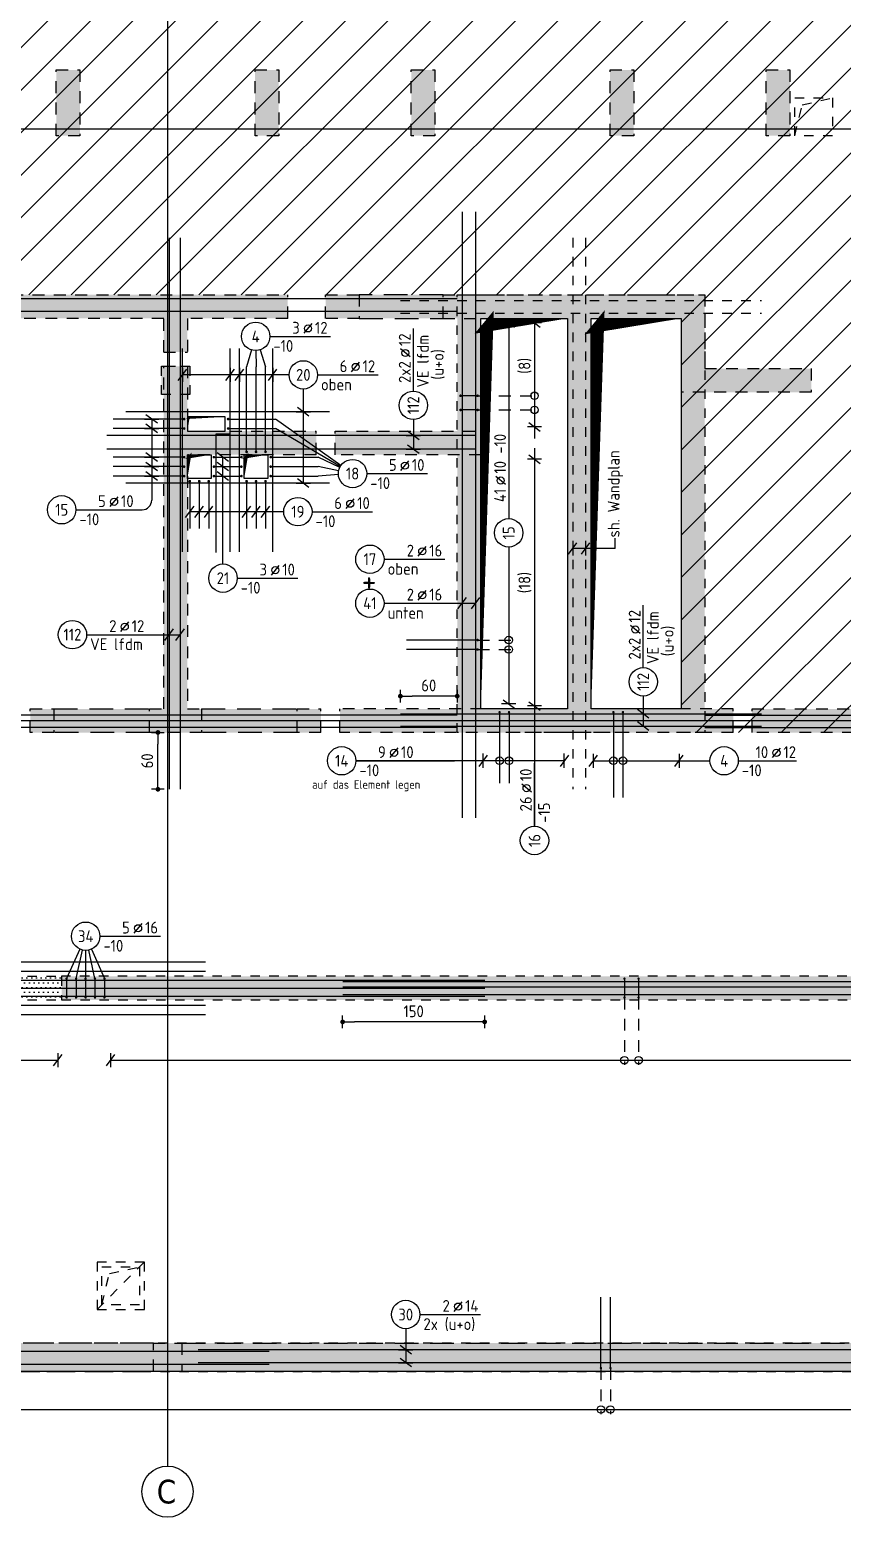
# Model space of a CAD drawing. Extents: x -10 to 86.8, y -11.5 to 55.
# Drawn here: x 13.1 to 21.68, y 16.6 to 32.31 of the extents above; entities that cross this region are included whole.
import ezdxf
from ezdxf.enums import TextEntityAlignment as Align

# ---------------------------------------------------------------- set-up
doc = ezdxf.new("R2010")
doc.units = 0
doc.header["$LTSCALE"] = 0.5
for name, pattern in [('AUSGEZOGEN', [1000.01, 1000, 0.01]), ('DOT', [0.175, 0.05, -0.125]), ('HIDDEN2', [0.187, 0.125, -0.062]), ('PUNKT', [0.175, 0.05, -0.125]), ('STRICHLINIE', [0.75, 0.5, -0.25]), ('VERDECKT', [0.375, 0.25, -0.125])]:
    doc.linetypes.add(name, pattern=pattern)
for name, color, linetype in [('ACHSEN', 7, 'Continuous'), ('BETON', 7, 'Continuous'), ('Brüstung DG', 7, 'Continuous'), ('DD', 7, 'Continuous'), ('DG', 7, 'Continuous'), ('DRUEBER', 7, 'Continuous'), ('grau_dunkel', 7, 'Continuous'), ('grau_hell', 7, 'Continuous'), ('grau_mittel', 7, 'Continuous'), ('HILFE', 7, 'Continuous'), ('MASSE', 7, 'Continuous'), ('RND', 7, 'Continuous'), ('SCHATTEN', 7, 'Continuous'), ('SFP_Achsen', 7, 'Continuous'), ('TEXT', 7, 'Continuous'), ('VERDECKT', 7, 'Continuous'), ('VERDECKT2', 7, 'Continuous')]:
    doc.layers.add(name, color=color, linetype=linetype)
doc.styles.add('helv', font='tahoma.ttf')
doc.styles.add('txt', font='isocp.shx')
doc.dimstyles.new('DOT_I', dxfattribs={"dimscale": 0.5, "dimtxt": 0.25, "dimasz": 0.25, "dimexe": 0.1, "dimexo": 0.3, "dimgap": 0.1, "dimtad": 1, "dimdec": 3, "dimzin": 3, "dimtxsty": 'txt', "dimblk": 'DOT', "dimblk1": 'DOT', "dimblk2": 'DOT', "dimsah": 1, "dimcen": 0.1, "dimse1": 1, "dimse2": 1, "dimazin": 0, "dimtfac": 1, "dimtdec": 4, "dimtix": 1, "dimtmove": 2, "dimatfit": 3, "dimfxl": 0, "dimtvp": 1, "dimtolj": 1, "dimtzin": 0, "dimarcsym": 0})
pattern_1 = [(0, (-74.13047, 79.29311), (0.025, 0.05), [0, -0.05])]

# ---------------------------------------------------------------- blocks, each defined once
blk = doc.blocks.new('lei_gre')
at = {"layer": 'RND', "color": 7, "linetype": 'Continuous'}
for p, q in [((-0.09, -0.12), (0.09, 0.12)), ((0, 0.15), (0, -0.15))]:
    blk.add_line(p, q, dxfattribs=at)
blk = doc.blocks.new('RND_LEI')
at = {"layer": 'RND', "color": 7, "linetype": 'Continuous'}
blk.add_line((1.022, 0.066), (1.19, 0.27), dxfattribs=at)
for centre, radius in [((0, 0), 0.3), ((1.106, 0.168), 0.075)]:
    blk.add_circle(centre, radius, dxfattribs=at)
at = {"layer": 'RND', "color": 7, "linetype": 'Continuous', "style": 'txt'}
blk.add_attdef('POSL', text='', height=0.25, dxfattribs=at).set_placement((0, 0), align=Align.MIDDLE)
blk.add_attdef('ANZ', text='', height=0.25, dxfattribs=at).set_placement((0.931, 0.057), align=Align.RIGHT)
for tag, p in [('DUM', (1.253, 0.057)), ('ABSTD', (1.674, 0.057)), ('POSTXT', (0.374, -0.327))]:
    blk.add_attdef(tag, p, '', height=0.25, dxfattribs=at)
blk = doc.blocks.new('DOT')
at = {"layer": 'MASSE', "color": 7, "linetype": 'Continuous'}
for p, q in [((0, 0), (-1, 0)), ((0, 0.54), (0, -0.54))]:
    blk.add_line(p, q, dxfattribs=at)
at = {"layer": 'MASSE', "color": 7, "linetype": 'Continuous', "const_width": 0.2}
blk.add_lwpolyline([(-0.1, 0, 1), (0.1, 0, 1)], format="xyb", close=True, dxfattribs=at)
blk = doc.blocks.new('*D40')
at = {"layer": 'Defpoints', "color": 0, "linetype": 'AUSGEZOGEN', "transparency": 16777216}
for p in [(16.404, 21.829), (16.404, 21.829), (17.904, 21.829)]:
    blk.add_point(p, dxfattribs=at)
at = {"layer": 'MASSE', "color": 0, "linetype": 'AUSGEZOGEN', "lineweight": -2, "transparency": 16777216}
blk.add_line((17.779, 21.829), (16.529, 21.829), dxfattribs=at)
at = {"layer": 'MASSE', "color": 0, "linetype": 'AUSGEZOGEN', "lineweight": -2, "transparency": 16777216, "xscale": 0.125, "yscale": 0.125, "zscale": 0.125, "rotation": 180}
blk.add_blockref('DOT', (16.404, 21.829), dxfattribs=at)
at = {"layer": 'MASSE', "color": 0, "linetype": 'AUSGEZOGEN', "lineweight": -2, "transparency": 16777216, "xscale": 0.125, "yscale": 0.125, "zscale": 0.125}
blk.add_blockref('DOT', (17.904, 21.829), dxfattribs=at)
at = {"layer": 'MASSE', "color": 0, "linetype": 'AUSGEZOGEN', "transparency": 16777216, "insert": (17.154, 21.941), "char_height": 0.125, "attachment_point": 5, "style": 'txt'}
blk.add_mtext('\\A1;150', dxfattribs=at)
blk = doc.blocks.new('*D52')
at = {"layer": 'Defpoints', "color": 0, "linetype": 'AUSGEZOGEN', "transparency": 16777216}
for p in [(17.014, 25.271), (17.014, 25.271), (17.614, 25.271)]:
    blk.add_point(p, dxfattribs=at)
at = {"layer": 'MASSE', "color": 0, "linetype": 'AUSGEZOGEN', "lineweight": -2, "transparency": 16777216}
blk.add_line((17.489, 25.271), (17.139, 25.271), dxfattribs=at)
at = {"layer": 'MASSE', "color": 0, "linetype": 'AUSGEZOGEN', "lineweight": -2, "transparency": 16777216, "xscale": 0.125, "yscale": 0.125, "zscale": 0.125, "rotation": 180}
blk.add_blockref('DOT', (17.014, 25.271), dxfattribs=at)
at = {"layer": 'MASSE', "color": 0, "linetype": 'AUSGEZOGEN', "lineweight": -2, "transparency": 16777216, "xscale": 0.125, "yscale": 0.125, "zscale": 0.125}
blk.add_blockref('DOT', (17.614, 25.271), dxfattribs=at)
at = {"layer": 'MASSE', "color": 0, "linetype": 'AUSGEZOGEN', "transparency": 16777216, "insert": (17.314, 25.384), "char_height": 0.125, "attachment_point": 5, "style": 'txt'}
blk.add_mtext('\\A1;60', dxfattribs=at)
blk = doc.blocks.new('*D66')
at = {"layer": 'Defpoints', "color": 0, "linetype": 'AUSGEZOGEN', "transparency": 16777216}
for p in [(14.453, 24.887), (14.453, 24.887), (14.453, 24.287)]:
    blk.add_point(p, dxfattribs=at)
at = {"layer": 'MASSE', "color": 0, "linetype": 'AUSGEZOGEN', "lineweight": -2, "transparency": 16777216}
blk.add_line((14.453, 24.412), (14.453, 24.762), dxfattribs=at)
at = {"layer": 'MASSE', "color": 0, "linetype": 'AUSGEZOGEN', "lineweight": -2, "transparency": 16777216, "xscale": 0.125, "yscale": 0.125, "zscale": 0.125}
for p, rotation in [((14.453, 24.887), 90), ((14.453, 24.287), 270)]:
    blk.add_blockref('DOT', p, dxfattribs=dict(at, rotation=rotation))
at = {"layer": 'MASSE', "color": 0, "linetype": 'AUSGEZOGEN', "transparency": 16777216, "insert": (14.34, 24.587), "char_height": 0.125, "attachment_point": 5, "rotation": 90, "style": 'txt'}
blk.add_mtext('\\A1;60', dxfattribs=at)

msp = doc.modelspace()

# ---------------------------------------------------------------- hatches: boundary and pattern name
at = {"layer": 'Brüstung DG', "linetype": 'DOT'}
h = msp.add_hatch(dxfattribs=at)
h.set_pattern_fill('DOTS', color=102, scale=0.8, double=1)
h.set_pattern_definition(pattern_1)
h.paths.add_polyline_path([(35.1045, 39.3866), (35.1045, 39.0866), (43.1545, 39.0866), (43.1545, 18.4366), (4.6895, 18.4366), (4.6895, 22.0616), (4.4795, 22.0616), (4.4795, 18.1366), (43.4545, 18.1366), (43.4545, 39.3866)])
h.paths.add_polyline_path([(12.2545, 39.0866), (12.2545, 39.3866), (4.5295, 39.3866), (4.5295, 38.4216), (4.6895, 38.4216), (4.6895, 39.0866)], flags=17)
h = msp.add_hatch(dxfattribs=at)
h.set_pattern_fill('DOTS', color=102, scale=0.8, double=1)
h.set_pattern_definition(pattern_1)
h.paths.add_polyline_path([(13.4345, 22.3116), (10.6745, 22.3116), (10.6745, 22.0616), (13.4345, 22.0616)])
at = {"layer": 'DG', "linetype": 'AUSGEZOGEN'}
h = msp.add_hatch(dxfattribs=at)
h.set_pattern_fill('DOTS', scale=0.8, double=1)
h.set_pattern_definition(pattern_1)
h.paths.add_polyline_path([(13.4345, 22.3116), (13.4345, 22.0616), (37.3295, 22.0616), (37.3295, 22.3116)])
h.paths.add_polyline_path([(34.2295, 25.1366), (34.2295, 27.1116), (36.9295, 27.1116), (36.9295, 26.6466), (37.1795, 26.6466), (37.1795, 27.3616), (33.9795, 27.3616), (33.9795, 24.8866), (37.1795, 24.8866), (37.1795, 25.5966), (36.9295, 25.5966), (36.9295, 25.1366)])
h.paths.add_polyline_path([(31.0795, 28.7566), (31.0795, 28.4566), (31.3795, 28.4566), (31.3795, 28.7566)])
h.paths.add_polyline_path([(26.7795, 28.7566), (26.4795, 28.7566), (26.4795, 28.4566), (26.7795, 28.4566)])
h.paths.add_polyline_path([(23.0295, 28.7566), (22.7295, 28.7566), (22.7295, 28.4566), (23.0295, 28.4566)])
h.paths.add_polyline_path([(14.7895, 28.4566), (14.7895, 28.7566), (14.4895, 28.7566), (14.4895, 28.4566)])
h.paths.add_polyline_path([(39.4295, 35.4616), (39.4295, 22.3116), (39.2795, 22.3116), (39.2795, 22.0616), (39.6795, 22.0616), (39.6795, 35.4616)])
h.paths.add_polyline_path([(4.6895, 32.3116), (4.4795, 32.3116), (4.4795, 22.0616), (10.6745, 22.0616), (10.6745, 22.3116), (4.6895, 22.3116), (4.6895, 30.1366), (6.5545, 30.1366), (6.5545, 29.8866), (4.6895, 29.8866)])
h.paths.add_polyline_path([(12.2545, 35.2116), (12.2545, 35.4616), (12.2045, 35.4616), (12.2045, 35.2116)])
h.paths.add_polyline_path([(35.1045, 35.4616), (35.1045, 35.2116), (35.8545, 35.2116), (35.8545, 35.4616)])
h = msp.add_hatch(dxfattribs=at)
h.set_pattern_fill('DOTS', scale=0.8, double=1)
h.set_pattern_definition([(0, (-74.13047, 79.29311), (0.025, 0.05), [0, -0.05])])
h.paths.add_polyline_path([(17.6145, 29.5116), (17.6145, 24.8866), (20.2295, 24.8866), (20.2295, 29.5116)])
h.paths.add_polyline_path([(18.7795, 29.2616), (17.8645, 29.2616), (17.8645, 25.1366), (18.7795, 25.1366)], flags=16)
h.paths.add_polyline_path([(19.9795, 29.2616), (19.0295, 29.2616), (19.0295, 25.1366), (19.9795, 25.1366)], flags=16)
at = {"layer": 'grau_hell', "linetype": 'AUSGEZOGEN'}
h = msp.add_hatch(dxfattribs=at)
h.set_pattern_fill('ANSI31', color=9, scale=0.1, style=0, double=1)
h.set_pattern_definition([(45, (0, -25.33528), (-0.2245064, 0.2245064), [])])
h.paths.add_polyline_path([(37.1795, 31.3866), (37.1795, 39.3866), (35.1045, 39.3866), (35.1045, 32.9208), (12.2545, 32.9208), (12.2545, 39.3866), (8.1795, 39.3866), (8.1795, 31.1366), (10.9295, 31.1366), (10.9295, 29.5116), (19.9795, 29.5116), (19.9795, 24.8866), (34.2295, 24.8866), (34.2295, 27.1116), (37.1795, 27.1116)])
at = {"layer": 'grau_mittel'}
h = msp.add_hatch(color=61, dxfattribs=at)
h.paths.add_polyline_path([(43.4545, 39.3866), (36.9295, 39.3866), (36.9295, 31.1366), (37.9945, 31.1366), (37.9945, 31.3866), (37.1795, 31.3866), (37.1795, 39.0866), (39.4295, 39.0866), (39.4295, 31.3866), (39.2795, 31.3866), (39.2795, 31.1366), (39.6795, 31.1366), (39.6795, 39.0866), (43.1545, 39.0866), (43.1545, 34.0716), (43.4545, 34.0716)])
h.paths.add_polyline_path([(43.4545, 34.0716), (43.1545, 34.0716), (43.1545, 32.2016), (43.4545, 32.2016)], flags=17)
h.paths.add_polyline_path([(43.4545, 32.2016), (43.1545, 32.2016), (43.1545, 31.1366), (43.4545, 31.1366)])
h.paths.add_polyline_path([(43.1545, 31.1366), (43.1545, 31.3866), (39.6795, 31.3866), (39.6795, 31.1366)])
h.paths.add_polyline_path([(39.2795, 31.1366), (39.2795, 31.3866), (38.3945, 31.3866), (38.3945, 31.1366)], flags=17)
h.paths.add_polyline_path([(38.3945, 31.3866), (38.1945, 31.3866), (38.1945, 31.1366), (38.3945, 31.1366)], flags=17)
h.paths.add_polyline_path([(43.4545, 31.1366), (43.1545, 31.1366), (43.1545, 25.1616), (43.4545, 25.1616)])
h.paths.add_polyline_path([(43.1545, 24.8616), (43.4545, 24.8616), (43.4545, 25.1616), (43.1545, 25.1616)])
h.paths.add_polyline_path([(43.1545, 20.6366), (43.4545, 20.6366), (43.4545, 24.8616), (43.1545, 24.8616)])
h.paths.add_polyline_path([(43.4545, 20.6366), (43.1545, 20.6366), (43.1545, 18.4366), (42.9045, 18.4366), (42.9045, 18.1366), (43.4545, 18.1366)])
h.paths.add_polyline_path([(37.2045, 18.4366), (37.2045, 18.1366), (42.9045, 18.1366), (42.9045, 18.4366)])
h.paths.add_polyline_path([(36.9045, 18.4366), (36.9045, 18.1366), (37.2045, 18.1366), (37.2045, 18.4366)])
h.paths.add_polyline_path([(29.7045, 18.4366), (29.7045, 18.1366), (36.9045, 18.1366), (36.9045, 18.4366)])
h.paths.add_polyline_path([(29.4045, 18.4366), (29.4045, 18.1366), (29.7045, 18.1366), (29.7045, 18.4366)])
h.paths.add_polyline_path([(22.2045, 18.4366), (22.2045, 18.1366), (29.4045, 18.1366), (29.4045, 18.4366)])
h.paths.add_polyline_path([(21.9045, 18.1366), (22.2045, 18.1366), (22.2045, 18.4366), (21.9045, 18.4366)])
h.paths.add_polyline_path([(14.7045, 18.4366), (14.7045, 18.1366), (21.9045, 18.1366), (21.9045, 18.4366)])
h.paths.add_polyline_path([(14.7045, 18.4366), (14.4045, 18.4366), (14.4045, 18.1366), (14.7045, 18.1366)])
h.paths.add_polyline_path([(8.4545, 18.4366), (8.4545, 18.1366), (14.4045, 18.1366), (14.4045, 18.4366)])
h.paths.add_polyline_path([(8.1545, 18.4366), (8.1545, 18.1366), (8.4545, 18.1366), (8.4545, 18.4366)])
h.paths.add_polyline_path([(5.0545, 18.4366), (5.0545, 18.1366), (8.1545, 18.1366), (8.1545, 18.4366)])
h.paths.add_polyline_path([(4.6895, 18.4366), (4.6895, 25.2315), (4.0245, 25.2315), (4.0245, 24.9315), (4.4795, 24.9315), (4.4795, 18.1366), (5.0545, 18.1366), (5.0545, 18.4366)])
h.paths.add_polyline_path([(4.7545, 27.2815), (4.6895, 27.2815), (4.4045, 27.2815), (4.4045, 25.2315), (4.6895, 25.2315), (4.7545, 25.2315)])
h.paths.add_polyline_path([(4.6895, 39.0866), (8.1795, 39.0866), (8.1795, 31.1366), (8.5795, 31.1366), (8.5795, 31.3866), (8.4295, 31.3866), (8.4295, 39.0866), (10.6795, 39.0866), (10.6795, 31.3866), (9.9145, 31.3866), (9.9145, 31.1366), (10.9295, 31.1366), (10.9295, 39.3866), (4.5295, 39.3866), (4.5295, 32.3116), (4.4795, 32.3116), (4.4795, 27.5815), (4.0245, 27.5815), (4.0245, 27.2815), (4.6895, 27.2815)])
h.paths.add_polyline_path([(4.7545, 31.3866), (4.7545, 31.1366), (8.1795, 31.1366), (8.1795, 31.3866)], flags=17)
h.paths.add_polyline_path([(8.5795, 31.3866), (8.5795, 31.1366), (9.4645, 31.1366), (9.4645, 31.3866)], flags=17)
h.paths.add_polyline_path([(9.4645, 31.3866), (9.4645, 31.1366), (9.7145, 31.1366), (9.7145, 31.3866)], flags=17)
h.paths.add_polyline_path([(10.9295, 31.1366), (10.6795, 31.1366), (10.6795, 29.5116), (10.9295, 29.5116)], flags=17)
h.paths.add_polyline_path([(8.1795, 29.5116), (8.1795, 24.8866), (8.5795, 24.8866), (8.5795, 25.1366), (8.4295, 25.1366), (8.4295, 29.2616), (14.5145, 29.2616), (14.5145, 28.9066), (14.7645, 28.9066), (14.7645, 29.2616), (15.8245, 29.2616), (15.8245, 29.5116)])
h.paths.add_polyline_path([(9.5895, 24.8866), (9.5895, 25.1366), (8.5795, 25.1366), (8.5795, 24.8866)], flags=17)
h.paths.add_polyline_path([(9.5895, 24.8866), (9.7895, 24.8866), (9.7895, 25.1366), (9.5895, 25.1366)])
h.paths.add_polyline_path([(9.9895, 25.1366), (9.9895, 24.8866), (12.9045, 24.8866), (12.9045, 25.1366)], flags=16)
h.paths.add_polyline_path([(13.1045, 25.1366), (13.1045, 24.8866), (13.3545, 24.8866), (13.3545, 25.1366)], flags=16)
h.paths.add_polyline_path([(13.3545, 25.1366), (13.3545, 24.8866), (14.3645, 24.8866), (14.3645, 25.1366)], flags=16)
h.paths.add_polyline_path([(14.5145, 25.1366), (14.3645, 25.1366), (14.3645, 24.8866), (14.9145, 24.8866), (14.9145, 25.1366), (14.7645, 25.1366), (14.7645, 27.8216), (16.1245, 27.8216), (16.1245, 28.0716), (14.7645, 28.0716), (14.7645, 28.7566), (14.5145, 28.7566)])
h.paths.add_polyline_path([(14.9145, 25.1366), (14.9145, 24.8866), (15.9245, 24.8866), (15.9245, 25.1366)], flags=16)
h.paths.add_polyline_path([(15.9245, 24.8866), (16.1745, 24.8866), (16.1745, 25.1366), (15.9245, 25.1366)])
h.paths.add_polyline_path([(16.5795, 29.2616), (16.5795, 29.5116), (16.2245, 29.5116), (16.2245, 29.2616)])
h.paths.add_polyline_path([(17.4645, 29.2616), (17.4645, 29.5116), (16.5795, 29.5116), (16.5795, 29.2616)])
h.paths.add_polyline_path([(18.7795, 29.2616), (18.7795, 25.1366), (16.3745, 25.1366), (16.3745, 24.8866), (20.5295, 24.8866), (20.5295, 25.1366), (19.0295, 25.1366), (19.0295, 29.2616), (19.9795, 29.2616), (19.9795, 28.4816), (21.3545, 28.4816), (21.3545, 28.7316), (20.2295, 28.7316), (20.2295, 29.5116), (17.4645, 29.5116), (17.4645, 29.2616)])
h.paths.add_polyline_path([(16.3245, 28.0716), (16.3245, 27.8216), (17.8645, 27.8216), (17.8645, 28.0716)])
h.paths.add_polyline_path([(20.7295, 25.1366), (20.7295, 24.8866), (29.9045, 24.8866), (29.9045, 25.1366)])
h.paths.add_polyline_path([(25.1045, 28.4816), (25.1045, 28.7316), (22.7545, 28.7316), (22.7545, 28.4816)])
h.paths.add_polyline_path([(28.6545, 28.4816), (28.6545, 28.7316), (26.5045, 28.7316), (26.5045, 28.4816)])
h.paths.add_polyline_path([(30.0545, 28.7316), (30.0545, 28.4816), (31.3545, 28.4816), (31.3545, 29.2616), (32.7345, 29.2616), (32.7345, 29.5116), (31.1045, 29.5116), (31.1045, 28.7316)])
h.paths.add_polyline_path([(31.3545, 26.9116), (31.1045, 26.9116), (31.1045, 25.1366), (30.1045, 25.1366), (30.1045, 24.8866), (31.5045, 24.8866), (31.5045, 25.1366), (31.3545, 25.1366)])
h.paths.add_polyline_path([(32.3895, 24.8866), (32.3895, 25.1366), (31.5045, 25.1366), (31.5045, 24.8866)])
h.paths.add_polyline_path([(32.3895, 25.1366), (32.3895, 24.8866), (33.0945, 24.8866), (33.0945, 25.1366)], flags=17)
h.paths.add_polyline_path([(33.6945, 25.1366), (33.6945, 24.8866), (37.1795, 24.8866), (37.1795, 25.5966), (36.9295, 25.5966), (36.9295, 25.1366), (34.2295, 25.1366), (34.2295, 27.1116), (36.9295, 27.1116), (36.9295, 26.6466), (37.1795, 26.6466), (37.1795, 26.8966), (37.0995, 26.8966), (37.0995, 27.0466), (37.1795, 27.0466), (37.1795, 27.5113), (36.9295, 27.5113), (36.9295, 27.3616), (32.3895, 27.3616), (32.3895, 27.1116), (33.9795, 27.1116), (33.9795, 25.1366)])
h.paths.add_polyline_path([(36.9295, 26.6466), (36.9295, 25.5966), (37.1795, 25.5966), (37.1795, 26.6466)], flags=17)
h.paths.add_polyline_path([(36.9295, 27.5113), (37.1795, 27.5113), (37.1795, 28.3963), (36.9295, 28.3963)])
h.paths.add_polyline_path([(37.1795, 28.6616), (36.9295, 28.6616), (36.9295, 28.3963), (37.1795, 28.3963)])
h.paths.add_polyline_path([(36.6295, 29.5116), (36.6295, 29.2616), (37.1795, 29.2616), (37.1795, 29.5116)])
h.paths.add_polyline_path([(36.0294, 29.2616), (36.0294, 29.5116), (33.3345, 29.5116), (33.3345, 29.2616)])
h.paths.add_polyline_path([(32.3895, 27.1116), (32.3895, 27.3616), (31.5045, 27.3616), (31.5045, 27.1116)])
h.paths.add_polyline_path([(31.5045, 27.1116), (31.5045, 27.3616), (31.3545, 27.3616), (31.3545, 28.2816), (31.1045, 28.2816), (31.1045, 27.1116)])
h.paths.add_polyline_path([(37.1795, 31.1366), (36.9295, 31.1366), (36.9295, 30.0616), (37.1795, 30.0616)])
h.paths.add_polyline_path([(34.2295, 31.1916), (34.4795, 31.1916), (34.4795, 31.8866), (34.2295, 31.8866)])
h.paths.add_polyline_path([(32.3795, 31.8866), (32.1295, 31.8866), (32.1295, 31.1916), (32.3795, 31.1916)])
h.paths.add_polyline_path([(13.6295, 31.8866), (13.3795, 31.8866), (13.3795, 31.1916), (13.6295, 31.1916)])
h.paths.add_polyline_path([(15.7295, 31.8866), (15.4795, 31.8866), (15.4795, 31.1916), (15.7295, 31.1916)])
h.paths.add_polyline_path([(17.3795, 31.8866), (17.1295, 31.8866), (17.1295, 31.1916), (17.3795, 31.1916)])
h.paths.add_polyline_path([(19.4795, 31.8866), (19.2295, 31.8866), (19.2295, 31.1916), (19.4795, 31.1916)])
h.paths.add_polyline_path([(20.8795, 31.1916), (21.1295, 31.1916), (21.1295, 31.8866), (20.8795, 31.8866)])
h.paths.add_polyline_path([(22.9795, 31.1916), (23.2295, 31.1916), (23.2295, 31.8866), (22.9795, 31.8866)])
h.paths.add_polyline_path([(24.8795, 31.8866), (24.6295, 31.8866), (24.6295, 31.1916), (24.8795, 31.1916)])
h.paths.add_polyline_path([(26.7295, 31.1916), (26.9795, 31.1916), (26.9795, 31.8866), (26.7295, 31.8866)])
h.paths.add_polyline_path([(29.7045, 32.9208), (29.4045, 32.9208), (29.4045, 32.0366), (28.3795, 32.0366), (28.3795, 31.1916), (28.6295, 31.1916), (28.6295, 31.7866), (30.4795, 31.7866), (30.4795, 31.1916), (30.7295, 31.1916), (30.7295, 32.0366), (29.7045, 32.0366)])
h.paths.add_polyline_path([(35.1045, 39.3866), (35.1045, 39.0866), (36.9295, 39.0866), (36.9295, 39.3866)])
h.paths.add_polyline_path([(12.2545, 39.0866), (12.2545, 39.3866), (10.9295, 39.3866), (10.9295, 39.0866)])

# ---------------------------------------------------------------- linework, layer by layer
at = {"layer": 'ACHSEN', "color": 140, "linetype": 'AUSGEZOGEN'}
for p, q in [((14.5545, 32.9208), (14.5545, 17.1366)), ((43.4545, 31.2616), (2.2545, 31.2616)), ((43.4545, 25.0116), (2.2545, 25.0116)), ((43.4545, 18.1366), (2.2545, 18.1366))]:
    msp.add_line(p, q, dxfattribs=at)
at = {"layer": 'BETON', "color": 6, "linetype": 'AUSGEZOGEN'}
msp.add_line((43.4545, 18.1366), (4.4045, 18.1366), dxfattribs=at)
for points in [[(17.8645, 29.2616), (18.7795, 29.2616), (18.7795, 25.1366), (17.8645, 25.1366)], [(19.0295, 29.2616), (19.9795, 29.2616), (19.9795, 25.1366), (19.0295, 25.1366)], [(15.1645, 28.2216), (14.7645, 28.2216), (14.7645, 28.0716), (15.1645, 28.0716)], [(15.0145, 27.5716), (14.7645, 27.5716), (14.7645, 27.8216), (15.0145, 27.8216)], [(15.6145, 27.5716), (15.3645, 27.5716), (15.3645, 27.8216), (15.6145, 27.8216)]]:
    msp.add_lwpolyline(points, close=True, dxfattribs=at)
at = {"layer": 'Brüstung DG', "color": 102, "linetype": 'DOT'}
for p, q in [((10.6745, 22.3116), (13.4345, 22.3116)), ((10.6745, 22.0616), (13.4345, 22.0616))]:
    msp.add_line(p, q, dxfattribs=at)
at = {"layer": 'Brüstung DG', "color": 102, "linetype": 'PUNKT', "lineweight": -2}
msp.add_lwpolyline([(35.1045, 39.0866), (43.1545, 39.0866), (43.1545, 18.4366), (4.6895, 18.4366), (4.6895, 22.0616), (4.4795, 22.0616), (4.4795, 18.1366), (43.4545, 18.1366), (43.4545, 39.3866), (35.1045, 39.3866)], dxfattribs=at)
at = {"layer": 'DD', "color": 7, "linetype": 'HIDDEN2'}
for p, q in [((21.2596, 31.5181), (21.5795, 31.5916)), ((21.1795, 31.1916), (21.2596, 31.5181)), ((13.9411, 19.1713), (14.2595, 19.2416)), ((13.8595, 18.8416), (13.9411, 19.1713))]:
    msp.add_line(p, q, dxfattribs=at)
for points in [[(21.1795, 31.5916), (21.5795, 31.5916), (21.5795, 31.1916), (21.1795, 31.1916)], [(13.8595, 19.2416), (14.2595, 19.2416), (14.2595, 18.8416), (13.8595, 18.8416)]]:
    msp.add_lwpolyline(points, close=True, dxfattribs=at)
at = {"layer": 'DG', "color": 7, "linetype": 'PUNKT', "lineweight": -2}
for p, q in [((17.6145, 29.5116), (20.2295, 29.5116)), ((17.6145, 24.8866), (17.6145, 29.5116)), ((18.7795, 29.5116), (19.0295, 29.5116)), ((20.2295, 29.5116), (20.2295, 24.8866)), ((17.8645, 29.2616), (18.7795, 29.2616)), ((17.8645, 25.1366), (17.8645, 29.2616)), ((18.7795, 29.2616), (18.7795, 25.1366)), ((19.0295, 29.2616), (19.9795, 29.2616)), ((19.0295, 25.1366), (19.0295, 29.2616)), ((19.9795, 29.2616), (19.9795, 25.1366)), ((18.7795, 25.1366), (17.8645, 25.1366)), ((19.9795, 25.1366), (19.0295, 25.1366)), ((20.2295, 24.8866), (17.6145, 24.8866)), ((19.0295, 24.8866), (18.7795, 24.8866)), ((13.4345, 22.3116), (13.4345, 22.0616)), ((37.3295, 22.3116), (13.4345, 22.3116)), ((13.4345, 22.0616), (37.3295, 22.0616))]:
    msp.add_line(p, q, dxfattribs=at)
msp.add_lwpolyline([(14.4895, 28.7566), (14.7895, 28.7566), (14.7895, 28.4566), (14.4895, 28.4566)], close=True, dxfattribs=at)
at = {"layer": 'DRUEBER', "color": 7, "linetype": 'PUNKT'}
msp.add_line((13.8095, 18.7916), (14.3095, 19.2916), dxfattribs=at)
msp.add_lwpolyline([(14.3095, 19.2916), (13.8095, 19.2916), (13.8095, 18.7916), (14.3095, 18.7916)], close=True, dxfattribs=at)
at = {"layer": 'grau_dunkel', "color": 21}
for points in [[(17.8645, 25.1366, 0, 0.1335, 0), (17.9312, 29.2605, 0, 0, 0), (17.8705, 29.1872, 0.1492, 0, 0), (18.7795, 29.2616, 0, 0, 0)], [(19.0295, 25.1366, 0, 0.1388, 0), (19.0989, 29.2604, 0, 0, 0), (19.0358, 29.1844, 0.1549, 0, 0), (19.9795, 29.2616, 0, 0, 0)]]:
    msp.add_lwpolyline(points, format="xyseb", dxfattribs=at)
at = {"layer": 'HILFE', "color": 102, "linetype": 'AUSGEZOGEN'}
for q in [(19.2828, 26.9399), (18.8344, 26.8306)]:
    msp.add_line((19.2828, 26.8306), q, dxfattribs=at)
at = {"layer": 'RND', "color": 7, "linetype": 'AUSGEZOGEN'}
for p, q in [((17.1509, 28.4938), (17.1509, 29.1538)), ((18.1581, 29.2141), (18.1581, 27.1461)), ((18.4309, 29.2158), (18.4309, 28.1164)), ((15.6357, 29.0717), (16.2757, 29.0717)), ((16.1384, 28.6651), (16.7784, 28.6651)), ((18.4309, 27.774), (18.4309, 25.1671)), ((16.659, 27.6223), (17.299, 27.6223)), ((13.5866, 27.2401), (14.2266, 27.2401)), ((16.0812, 27.2197), (16.7212, 27.2197)), ((16.8421, 26.7174), (17.4821, 26.7174)), ((18.1581, 26.8461), (18.1581, 25.1886)), ((15.2899, 26.5174), (15.9299, 26.5174)), ((16.8421, 26.2528), (17.4821, 26.2528)), ((19.5796, 25.5721), (19.5796, 26.2321)), ((13.6997, 25.9204), (14.3597, 25.9204)), ((18.4309, 25.1671), (18.4309, 23.8958)), ((17.8869, 24.5882), (16.5444, 24.5882)), ((16.5444, 24.5882), (17.5841, 24.5882)), ((18.7457, 24.5882), (17.8869, 24.5882)), ((18.4309, 23.8958), (18.4309, 24.5629)), ((19.0521, 24.588), (19.9574, 24.588)), ((19.9574, 24.588), (20.2838, 24.588)), ((20.5838, 24.588), (21.1997, 24.588)), ((13.8403, 22.7346), (14.4803, 22.7346)), ((11.8593, 21.4247), (13.3961, 21.4247)), ((13.9534, 21.4247), (24.6581, 21.4247)), ((17.2208, 18.7375), (17.8608, 18.7375)), ((4.7841, 17.7341), (23.8082, 17.7341))]:
    msp.add_line(p, q, dxfattribs=at)
at = {"layer": 'RND', "color": 102, "linetype": 'AUSGEZOGEN'}
for p, q in [((15.4425, 28.9281), (15.3894, 28.7516)), ((15.4874, 28.9218), (15.4894, 28.7516)), ((15.5319, 28.9291), (15.5894, 28.7516)), ((15.8384, 28.6651), (14.712, 28.6651)), ((15.9884, 28.5151), (15.9884, 27.5212)), ((14.3868, 28.1984), (14.3868, 27.3401)), ((16.3865, 27.7089), (15.6945, 28.1984)), ((17.1509, 28.1938), (17.1509, 27.879)), ((16.3795, 27.698), (15.6945, 28.0984)), ((15.1399, 26.6674), (15.1399, 27.7957)), ((16.3736, 27.6867), (16.1445, 27.7957)), ((16.362, 27.6519), (16.1445, 27.6957)), ((16.3594, 27.6114), (16.1445, 27.5957)), ((14.2266, 27.2401), (14.2868, 27.2401)), ((15.7812, 27.2197), (14.7894, 27.2197)), ((17.4821, 26.2528), (17.8092, 26.2528)), ((14.3597, 25.9204), (14.6879, 25.9204)), ((19.5796, 25.2721), (19.5796, 24.9533)), ((13.6286, 22.5979), (13.4881, 22.2866)), ((13.5881, 22.2866), (13.6569, 22.5884)), ((13.6895, 22.5846), (13.6881, 22.2866)), ((13.7881, 22.2866), (13.7223, 22.5881)), ((13.7509, 22.5974), (13.8881, 22.2866)), ((17.0708, 18.5875), (17.0708, 18.2288))]:
    msp.add_line(p, q, dxfattribs=at)
at = {"layer": 'RND', "color": 102, "linetype": 'VERDECKT'}
for p, q in [((17.8294, 28.4445), (18.4809, 28.4445)), ((17.8294, 28.2945), (18.4809, 28.2945)), ((17.8294, 25.8637), (18.2081, 25.8637)), ((17.8294, 25.7637), (18.2081, 25.7637)), ((19.3805, 22.0866), (19.3805, 21.3747)), ((19.5305, 22.0866), (19.5305, 21.3747)), ((19.1331, 18.1716), (19.1331, 17.6841)), ((19.2331, 18.1716), (19.2331, 17.6841))]:
    msp.add_line(p, q, dxfattribs=at)
at = {"layer": 'RND', "color": 7, "linetype": 'VERDECKT'}
msp.add_line((18.4309, 28.1164), (18.4309, 27.774), dxfattribs=at)
at = {"layer": 'RND', "color": 1, "linetype": 'AUSGEZOGEN'}
for points in [[(17.6676, 30.3866), (17.6676, 23.9866)], [(17.8092, 30.3866), (17.8092, 23.9866)], [(14.5722, 30.1116), (14.5722, 24.2866)], [(14.6879, 30.1116), (14.6879, 24.2866)], [(17.6145, 29.4691), (7.5795, 29.4691)], [(17.6145, 29.3343), (7.5795, 29.3343)], [(14.712, 26.7943), (14.712, 28.9443)], [(15.2169, 26.7943), (15.2169, 28.9443)], [(15.3151, 26.7943), (15.3151, 28.9443)], [(15.6652, 26.7943), (15.6652, 28.9443)], [(15.3894, 27.8516), (15.3894, 28.7516)], [(15.4894, 27.8516), (15.4894, 28.7516)], [(15.5894, 27.8516), (15.5894, 28.7516)], [(17.8294, 28.4445), (17.6495, 28.4445)], [(17.8294, 28.2945), (17.6495, 28.2945)], [(14.7295, 28.1984), (13.9795, 28.1984)], [(16.2645, 28.2746), (14.1145, 28.2746)], [(15.1945, 28.1984), (15.6945, 28.1984)], [(17.8145, 28.0248), (13.9145, 28.0248)], [(14.7295, 28.0984), (13.9795, 28.0984)], [(15.2147, 28.0402), (15.0647, 28.0402), (15.0647, 26.7902)], [(15.1945, 28.0984), (15.6945, 28.0984)], [(17.8145, 27.879), (13.9145, 27.879)], [(14.7294, 27.7957), (13.9794, 27.7957)], [(14.7294, 27.6957), (13.9794, 27.6957)], [(15.0445, 27.7957), (15.3345, 27.7957)], [(15.0445, 27.6957), (15.3345, 27.6957)], [(15.6445, 27.7957), (16.1445, 27.7957)], [(15.6445, 27.6957), (16.1445, 27.6957)], [(14.7294, 27.5957), (13.9794, 27.5957)], [(16.2645, 27.5212), (14.1145, 27.5212)], [(14.7894, 27.5416), (14.7894, 27.0416)], [(14.8894, 27.5416), (14.8894, 27.0416)], [(14.9894, 27.5416), (14.9894, 27.0416)], [(15.0445, 27.5957), (15.3345, 27.5957)], [(15.3894, 27.5416), (15.3894, 27.0416)], [(15.4894, 27.5416), (15.4894, 27.0416)], [(15.5894, 27.5416), (15.5894, 27.0416)], [(15.6445, 27.5957), (16.1445, 27.5957)], [(17.8294, 25.8637), (17.0794, 25.8637)], [(17.8294, 25.7637), (17.0794, 25.7637)], [(17.6145, 25.0693), (7.5795, 25.0693)], [(17.0145, 25.0832), (20.8295, 25.0832)], [(18.0615, 25.1016), (18.0615, 24.3516)], [(18.1615, 25.1016), (18.1615, 24.3516)], [(19.2645, 25.1016), (19.2645, 24.2016)], [(19.3645, 25.1016), (19.3645, 24.2016)], [(20.2295, 25.0693), (33.9795, 25.0693)], [(17.6145, 24.9394), (7.5795, 24.9394)], [(17.0145, 24.9533), (20.8295, 24.9533)], [(20.2295, 24.9394), (33.9794, 24.9394)], [(9.1545, 22.4655), (14.9545, 22.4655)], [(9.1545, 22.3655), (14.9545, 22.3655)], [(4.7545, 22.2694), (17.9045, 22.2694)], [(4.7545, 22.1863), (17.9045, 22.1863)], [(13.4881, 22.2866), (13.4881, 22.0866)], [(13.5881, 22.2866), (13.5881, 22.0866)], [(13.6881, 22.2866), (13.6881, 22.0866)], [(13.7881, 22.2866), (13.7881, 22.0866)], [(13.8881, 22.2866), (13.8881, 22.0866)], [(16.4045, 22.2564), (29.5545, 22.2564)], [(16.4045, 22.2008), (29.5545, 22.2008)], [(19.3805, 22.2866), (19.3805, 22.0866)], [(19.5305, 22.2866), (19.5305, 22.0866)], [(4.7545, 22.1024), (17.9045, 22.1024)], [(9.1545, 22.0076), (14.9545, 22.0077)], [(16.4045, 22.118), (29.5545, 22.118)], [(9.1545, 21.9076), (14.9545, 21.9077)], [(19.1331, 18.1716), (19.1331, 18.9216)], [(19.2331, 18.1716), (19.2331, 18.9216)], [(15.6295, 18.3472), (4.5295, 18.3472)], [(25.9795, 18.3652), (14.8795, 18.3652)], [(15.6295, 18.2108), (4.5295, 18.2108)], [(25.9795, 18.2288), (14.8795, 18.2288)]]:
    msp.add_lwpolyline(points, dxfattribs=at)
at = {"layer": 'RND', "color": 1, "linetype": 'HIDDEN2'}
for points in [[(18.8344, 30.1116), (18.8344, 24.2866)], [(18.9708, 30.1116), (18.9708, 24.2866)], [(17.0145, 29.4522), (20.8295, 29.4522)], [(17.0145, 29.317), (20.8295, 29.317)]]:
    msp.add_lwpolyline(points, dxfattribs=at)
at = {"layer": 'RND', "color": 7, "linetype": 'AUSGEZOGEN'}
for points, const_width in [([(17.6495, 28.4375, -1), (17.6495, 28.4515, -1)], 0.014), ([(17.8294, 28.4375, -1), (17.8294, 28.4515, -1)], 0.014), ([(17.6495, 28.2875, -1), (17.6495, 28.3015, -1)], 0.014), ([(17.8294, 28.2875, -1), (17.8294, 28.3015, -1)], 0.014), ([(14.7295, 28.2054, -1), (14.7295, 28.1914, -1)], 0.014), ([(15.1945, 28.2054, 1), (15.1945, 28.1914, 1)], 0.014), ([(14.7295, 28.1054, -1), (14.7295, 28.0914, -1)], 0.014), ([(15.1945, 28.1054, 1), (15.1945, 28.0914, 1)], 0.014), ([(15.3964, 27.8516, -1), (15.3824, 27.8516, -1)], 0.014), ([(15.4964, 27.8516, -1), (15.4824, 27.8516, -1)], 0.014), ([(15.5964, 27.8516, -1), (15.5824, 27.8516, -1)], 0.014), ([(14.7294, 27.8027, -1), (14.7294, 27.7887, -1)], 0.014), ([(14.7294, 27.7027, -1), (14.7294, 27.6887, -1)], 0.014), ([(15.0445, 27.8027, 1), (15.0445, 27.7887, 1)], 0.014), ([(15.0445, 27.7027, 1), (15.0445, 27.6887, 1)], 0.014), ([(15.3345, 27.8027, 1), (15.3345, 27.7887, 1)], 0.014), ([(15.3345, 27.7027, 1), (15.3345, 27.6887, 1)], 0.014), ([(15.6445, 27.8027, 1), (15.6445, 27.7887, 1)], 0.014), ([(15.6445, 27.7027, 1), (15.6445, 27.6887, 1)], 0.014), ([(14.7294, 27.6027, -1), (14.7294, 27.5887, -1)], 0.014), ([(14.7964, 27.5416, 1), (14.7824, 27.5416, 1)], 0.014), ([(14.8964, 27.5416, 1), (14.8824, 27.5416, 1)], 0.014), ([(14.9964, 27.5416, 1), (14.9824, 27.5416, 1)], 0.014), ([(15.0445, 27.6027, 1), (15.0445, 27.5887, 1)], 0.014), ([(15.3345, 27.6027, 1), (15.3345, 27.5887, 1)], 0.014), ([(15.3964, 27.5416, 1), (15.3824, 27.5416, 1)], 0.014), ([(15.4964, 27.5416, 1), (15.4824, 27.5416, 1)], 0.014), ([(15.5964, 27.5416, 1), (15.5824, 27.5416, 1)], 0.014), ([(15.6445, 27.6027, 1), (15.6445, 27.5887, 1)], 0.014), ([(17.8294, 25.8567, -1), (17.8294, 25.8707, -1)], 0.014), ([(17.8294, 25.7567, -1), (17.8294, 25.7707, -1)], 0.014), ([(18.0615, 25.0953, 1), (18.0615, 25.1078, 1)], 0.0125), ([(18.1615, 25.0953, 1), (18.1615, 25.1078, 1)], 0.0125), ([(19.2645, 25.0953, 1), (19.2645, 25.1078, 1)], 0.0125), ([(19.3645, 25.0953, 1), (19.3645, 25.1078, 1)], 0.0125), ([(13.4881, 22.2803, 1), (13.4881, 22.2928, 1)], 0.0125), ([(13.5881, 22.2803, 1), (13.5881, 22.2928, 1)], 0.0125), ([(13.6881, 22.2803, 1), (13.6881, 22.2928, 1)], 0.0125), ([(13.7881, 22.2803, 1), (13.7881, 22.2928, 1)], 0.0125), ([(13.8881, 22.2803, 1), (13.8881, 22.2928, 1)], 0.0125), ([(19.3805, 22.2803, -1), (19.3805, 22.2928, -1)], 0.0125), ([(19.5305, 22.2803, -1), (19.5305, 22.2928, -1)], 0.0125), ([(13.4881, 22.0803, 1), (13.4881, 22.0928, 1)], 0.0125), ([(13.5881, 22.0803, 1), (13.5881, 22.0928, 1)], 0.0125), ([(13.6881, 22.0803, 1), (13.6881, 22.0928, 1)], 0.0125), ([(13.7881, 22.0803, 1), (13.7881, 22.0928, 1)], 0.0125), ([(13.8881, 22.0803, 1), (13.8881, 22.0928, 1)], 0.0125), ([(19.3805, 22.0803, -1), (19.3805, 22.0928, -1)], 0.0125), ([(19.5305, 22.0803, -1), (19.5305, 22.0928, -1)], 0.0125), ([(19.1269, 18.1716, -1), (19.1394, 18.1716, -1)], 0.0125), ([(19.2269, 18.1716, -1), (19.2394, 18.1716, -1)], 0.0125)]:
    msp.add_lwpolyline(points, format="xyb", close=True, dxfattribs=dict(at, const_width=const_width))
for centre in [(18.4309, 28.4445), (18.4309, 28.2945), (18.1581, 25.8637), (18.1581, 25.7637), (18.0615, 24.5882), (18.1615, 24.5882), (19.2645, 24.588), (19.3645, 24.588), (19.3805, 21.4247), (19.5305, 21.4247), (19.1331, 17.7341), (19.2331, 17.7341)]:
    msp.add_circle(centre, 0.04, dxfattribs=at)
at = {"layer": 'RND', "color": 102, "linetype": 'AUSGEZOGEN'}
msp.add_arc((14.2868, 27.3401), 0.1, 270, 0, dxfattribs=at)
at = {"layer": 'SCHATTEN', "color": 1, "linetype": 'AUSGEZOGEN'}
for points in [[(14.7645, 28.0716, 0, 0.0245, 0), (14.7766, 28.2206, 0, 0, 0), (14.7648, 28.2104, 0.0224, 0, 0), (15.1645, 28.2216, 0, 0, 0)], [(14.7645, 27.5716, 0, 0.0408, 0), (14.7848, 27.8199, 0, 0, 0), (14.7661, 27.8013, 0.0408, 0, 0), (15.0145, 27.8216, 0, 0, 0)], [(15.3645, 27.5716, 0, 0.0408, 0), (15.3848, 27.8199, 0, 0, 0), (15.3661, 27.8013, 0.0408, 0, 0), (15.6145, 27.8216, 0, 0, 0)]]:
    msp.add_lwpolyline(points, format="xyseb", dxfattribs=at)
at = {"layer": 'SFP_Achsen', "color": 7, "linetype": 'AUSGEZOGEN'}
msp.add_circle((14.5545, 16.8661), 0.2705, dxfattribs=at)
at = {"layer": 'VERDECKT', "color": 7, "linetype": 'VERDECKT', "lineweight": -2}
for p, q in [((8.1795, 29.5116), (15.8245, 29.5116)), ((16.2245, 29.5116), (16.5795, 29.5116)), ((16.5795, 29.5116), (16.5795, 29.2616)), ((17.4645, 29.2616), (17.4645, 29.5116)), ((17.4645, 29.5116), (20.2295, 29.5116)), ((20.2295, 29.5116), (20.2295, 28.7316)), ((14.5145, 29.2616), (8.4295, 29.2616)), ((14.5145, 28.9066), (14.5145, 29.2616)), ((15.8245, 29.2616), (14.7645, 29.2616)), ((14.7645, 29.2616), (14.7645, 28.9066)), ((16.5795, 29.2616), (16.2245, 29.2616)), ((17.4645, 29.2616), (18.7795, 29.2616)), ((18.7795, 29.2616), (18.7795, 25.1366)), ((19.0295, 29.2616), (19.9795, 29.2616)), ((19.0295, 25.1366), (19.0295, 29.2616)), ((19.9795, 29.2616), (19.9795, 28.4816)), ((14.5145, 25.1366), (14.5145, 28.7566)), ((14.7645, 28.7566), (14.7645, 28.0716)), ((20.2295, 28.7316), (21.3545, 28.7316)), ((21.3545, 28.7316), (21.3545, 28.4816)), ((21.3545, 28.4816), (19.9795, 28.4816)), ((14.7645, 28.0716), (16.1245, 28.0716)), ((16.3245, 28.0716), (17.8645, 28.0716)), ((17.8645, 27.8216), (17.8645, 28.0716)), ((16.1245, 27.8216), (14.7645, 27.8216)), ((14.7645, 27.8216), (14.7645, 25.1366)), ((17.8645, 27.8216), (16.3245, 27.8216)), ((14.3645, 24.8866), (14.3645, 25.1366)), ((14.3645, 25.1366), (14.5145, 25.1366)), ((14.7645, 25.1366), (14.9145, 25.1366)), ((14.9145, 25.1366), (14.9145, 24.8866)), ((15.9245, 24.8866), (15.9245, 25.1366)), ((15.9245, 25.1366), (16.1745, 25.1366)), ((18.7795, 25.1366), (16.3745, 25.1366)), ((20.5295, 25.1366), (19.0295, 25.1366)), ((20.7295, 25.1366), (29.9045, 25.1366)), ((14.9145, 24.8866), (14.3645, 24.8866)), ((16.1745, 24.8866), (15.9245, 24.8866)), ((20.5295, 24.8866), (16.3745, 24.8866)), ((29.9045, 24.8866), (20.7295, 24.8866))]:
    msp.add_line(p, q, dxfattribs=at)
at = {"layer": 'VERDECKT', "color": 7, "linetype": 'VERDECKT'}
for p, q in [((15.8245, 29.2616), (15.8245, 29.5116)), ((16.2245, 29.2616), (16.2245, 29.5116)), ((14.5145, 28.9066), (14.7645, 28.9066)), ((14.5145, 28.7566), (14.7645, 28.7566)), ((16.1245, 27.8216), (16.1245, 28.0716)), ((16.3245, 27.8216), (16.3245, 28.0716)), ((16.1745, 24.8866), (16.1745, 25.1366)), ((16.3745, 24.8866), (16.3745, 25.1366)), ((20.5295, 24.8866), (20.5295, 25.1366)), ((20.7295, 24.8866), (20.7295, 25.1366))]:
    msp.add_line(p, q, dxfattribs=at)
at = {"layer": 'VERDECKT', "color": 7, "linetype": 'VERDECKT', "lineweight": -2}
for points in [[(13.6295, 31.1916), (13.3795, 31.1916), (13.3795, 31.8866), (13.6295, 31.8866)], [(15.7295, 31.1916), (15.4795, 31.1916), (15.4795, 31.8866), (15.7295, 31.8866)], [(17.3795, 31.1916), (17.1295, 31.1916), (17.1295, 31.8866), (17.3795, 31.8866)], [(19.4795, 31.1916), (19.2295, 31.1916), (19.2295, 31.8866), (19.4795, 31.8866)], [(20.8795, 31.8866), (21.1295, 31.8866), (21.1295, 31.1916), (20.8795, 31.1916)], [(14.4045, 18.4366), (14.7045, 18.4366), (14.7045, 18.1366), (14.4045, 18.1366)]]:
    msp.add_lwpolyline(points, close=True, dxfattribs=at)
msp.add_lwpolyline([(13.1045, 25.1366), (13.3545, 25.1366), (13.3545, 24.8866), (13.1045, 24.8866), (13.1045, 25.1366)], dxfattribs=at)
at = {"layer": 'VERDECKT2', "color": 7, "linetype": 'STRICHLINIE'}
for p, q in [((17.4645, 29.5116), (16.5795, 29.5116)), ((16.5795, 29.2616), (17.4645, 29.2616)), ((13.3545, 25.1366), (14.3645, 25.1366)), ((14.9145, 25.1366), (15.9245, 25.1366)), ((14.3645, 24.8866), (13.3545, 24.8866)), ((15.9245, 24.8866), (14.9145, 24.8866)), ((14.4045, 18.4366), (8.4545, 18.4366)), ((14.7045, 18.4366), (21.9045, 18.4366)), ((8.4545, 18.1366), (14.4045, 18.1366)), ((21.9045, 18.1366), (14.7045, 18.1366))]:
    msp.add_line(p, q, dxfattribs=at)

# ---------------------------------------------------------------- block references
at = {"layer": 'RND', "color": 7, "linetype": 'AUSGEZOGEN', "xscale": 0.5, "yscale": 0.5, "zscale": 0.5}
for p, rotation in [((18.1581, 29.2141), 270), ((18.4309, 29.2158), 270), ((15.9884, 28.2746), 90), ((14.3868, 28.1984), 90), ((14.3868, 28.0984), 90.00000000000244), ((18.4309, 28.1164), 270), ((17.1509, 28.0248), 90), ((14.3868, 27.7957), 90), ((15.1399, 27.7957), 90), ((17.1509, 27.879), 90), ((18.4309, 27.774), 270), ((14.3868, 27.6957), 90), ((15.1399, 27.6957), 90), ((14.3868, 27.5957), 90), ((15.1399, 27.5957), 90), ((15.9884, 27.5212), 90), ((18.1581, 25.1886), 270), ((18.4309, 25.1671), 270), ((19.5796, 25.0832), 90), ((19.5796, 24.9533), 90), ((17.8869, 24.5882), 180), ((18.7457, 24.5882), 180), ((17.0708, 18.3652), 90), ((17.0708, 18.2288), 90)]:
    msp.add_blockref('lei_gre', p, dxfattribs=dict(at, rotation=rotation))
for p, values in [((15.4857, 29.0717), {'POSL': '4', 'DUM': '12', 'ANZ': '3', 'POSTXT': '-10'}), ((15.9884, 28.6651), {'POSL': '20', 'DUM': '12', 'ANZ': '6', 'POSTXT': 'oben'}), ((16.509, 27.6223), {'POSL': '18', 'DUM': '10', 'ANZ': '5', 'POSTXT': '-10'}), ((13.4366, 27.2401), {'POSL': '15', 'DUM': '10', 'ANZ': '5', 'POSTXT': '-10'}), ((15.9312, 27.2197), {'POSL': '19', 'DUM': '10', 'ANZ': '6', 'POSTXT': '-10'}), ((16.6921, 26.7174), {'POSL': '17', 'DUM': '16', 'ANZ': '2', 'POSTXT': 'oben'}), ((15.1399, 26.5174), {'POSL': '21', 'DUM': '10', 'ANZ': '3', 'POSTXT': '-10'}), ((16.6921, 26.2528), {'POSL': '41', 'DUM': '16', 'ANZ': '2', 'POSTXT': 'unten'}), ((13.5497, 25.9204), {'POSL': '112', 'DUM': '12', 'ANZ': '2', 'POSTXT': 'VE lfdm'}), ((16.3944, 24.5882), {'POSL': '14', 'DUM': '10', 'ANZ': '9', 'POSTXT': '-10'}), ((20.4338, 24.588), {'POSL': '4', 'DUM': '12', 'ANZ': '10', 'POSTXT': '-10'}), ((13.6903, 22.7346), {'POSL': '34', 'DUM': '16', 'ANZ': '5', 'POSTXT': '-10'}), ((17.0708, 18.7375), {'POSL': '30', 'DUM': '14', 'ANZ': '2', 'POSTXT': '2x (u+o)'})]:
    msp.add_blockref('RND_LEI', p, dxfattribs=at).add_auto_attribs(values)
at = {"layer": 'RND', "color": 7, "linetype": 'AUSGEZOGEN', "xscale": 0.5, "yscale": 0.5, "zscale": 0.5, "rotation": 90}
for p, values in [((17.1509, 28.3438), {'POSL': '112', 'DUM': '12', 'ANZ': '2x2', 'POSTXT': 'VE lfdm'}), ((18.1581, 26.9961), {'POSL': '15', 'DUM': '10', 'ANZ': '41', 'ABSTD': '-10'}), ((19.5796, 25.4221), {'POSL': '112', 'DUM': '12', 'ANZ': '2x2', 'POSTXT': 'VE lfdm'}), ((18.4309, 23.7458), {'POSL': '16', 'DUM': '10', 'ANZ': '26', 'POSTXT': '-15'})]:
    msp.add_blockref('RND_LEI', p, dxfattribs=at).add_auto_attribs(values)
at = {"layer": 'RND', "color": 7, "linetype": 'AUSGEZOGEN', "xscale": 0.5, "yscale": 0.5, "zscale": 0.5}
for p in [(14.712, 28.6651), (15.2169, 28.6651), (15.3151, 28.6651), (15.6652, 28.6651), (14.7894, 27.2197), (14.8894, 27.2197), (14.9894, 27.2197), (15.3894, 27.2197), (15.4894, 27.2197), (15.5894, 27.2197), (18.8344, 26.8306), (18.9708, 26.8306), (17.6676, 26.2528), (17.8092, 26.2528), (14.5722, 25.9204), (14.6879, 25.9204), (19.0521, 24.588), (19.9574, 24.588), (13.3961, 21.4247), (13.9534, 21.4247)]:
    msp.add_blockref('lei_gre', p, dxfattribs=at)

# ---------------------------------------------------------------- texts
at = {"layer": 'RND', "color": 7, "linetype": 'AUSGEZOGEN', "style": 'txt'}
for s, p in [('(8)', (18.3241, 28.7608)), ('(18)', (18.3241, 26.4705))]:
    msp.add_text(s, height=0.125, rotation=90, dxfattribs=at).set_placement(p, align=Align.MIDDLE)
at = {"layer": 'SFP_Achsen', "color": 6, "linetype": 'AUSGEZOGEN', "style": 'helv'}
msp.add_text('C', height=0.25, dxfattribs=at).set_placement((14.4404, 16.7417))
at = {"layer": 'TEXT', "color": 7, "linetype": 'AUSGEZOGEN', "style": 'txt'}
for s, p in [('(u+o)', (17.471, 28.6142)), ('sh. Wandplan', (19.3295, 26.9476)), ('(u+o)', (19.8997, 25.6924))]:
    msp.add_text(s, height=0.125, rotation=90, dxfattribs=at).set_placement(p)
at = {"layer": 'TEXT', "color": 6, "linetype": 'AUSGEZOGEN', "style": 'txt'}
msp.add_text('+', height=0.25, rotation=90, dxfattribs=at).set_placement((16.7819, 26.3901))
at = {"layer": 'TEXT', "color": 102, "linetype": 'AUSGEZOGEN', "style": 'txt'}
msp.add_text('auf das Element legen', height=0.09, dxfattribs=at).set_placement((16.0814, 24.2927))

# ---------------------------------------------------------------- dimensions: what is measured, and where the dimension line sits
at = {"layer": 'MASSE', "color": 7, "linetype": 'AUSGEZOGEN'}
for base, p1, p2, picture, middle in [((17.0145, 25.2714), (17.6145, 25.2714), (17.0145, 25.2714), '*D52', (17.3145, 25.3839)), ((16.4045, 21.8286), (17.9045, 21.8286), (16.4045, 21.8286), '*D40', (17.1545, 21.9411))]:
    dim = msp.add_linear_dim(base=base, p1=p1, p2=p2, dimstyle='DOT_I', override={"dimdec": 0, "dimlfac": 100}, dxfattribs=at)
    dim.commit()
    dim.dimension.update_dxf_attribs({"geometry": picture, "text_midpoint": middle})
dim = msp.add_linear_dim(base=(14.4527, 24.8866), p1=(14.4527, 24.2866), p2=(14.4527, 24.8866), angle=90, dimstyle='DOT_I', override={"dimdec": 0, "dimlfac": 100}, dxfattribs=at)
dim.commit()
dim.dimension.update_dxf_attribs({"geometry": '*D66', "text_midpoint": (14.3402, 24.5866)})

doc.saveas('drawing.dxf')
